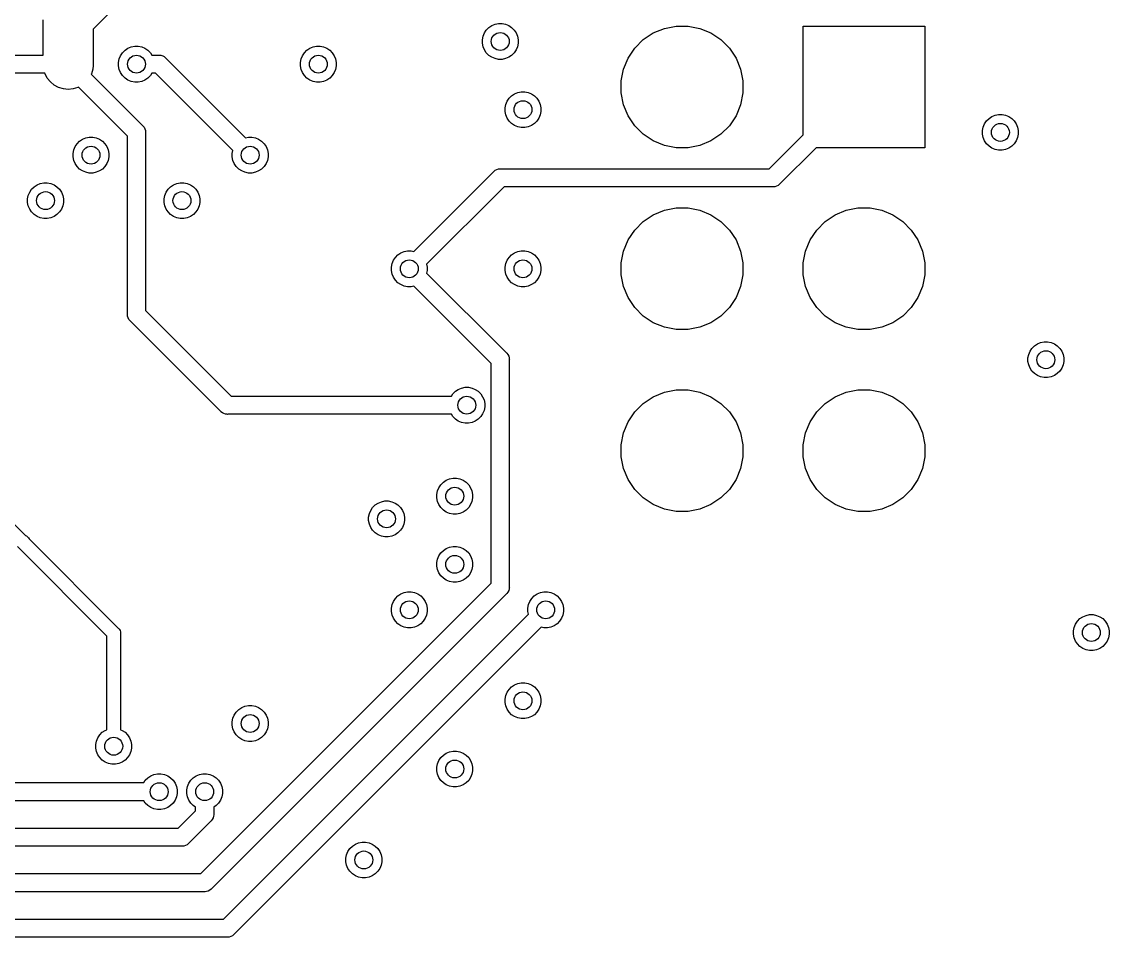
# Model space of a CAD drawing. Extents: x 4.56 to 8.94, y -5.14 to -1.89.
# Drawn here: x 7.737 to 8.335, y -2.868 to -2.364 of the extents above; entities that cross this region are included whole.
import ezdxf

# ---------------------------------------------------------------- set-up
doc = ezdxf.new("R2010")
doc.units = 0
doc.header["$MEASUREMENT"] = 0
doc.layers.add('BLACK', color=7, linetype='CONTINUOUS')

msp = doc.modelspace()

# ---------------------------------------------------------------- linework, layer by layer
at = {"layer": 'BLACK', "linetype": 'CONTINUOUS'}
for p, q in [((7.79321, -2.35128), (7.77628, -2.36821)), ((7.74872, -2.3825), (7.74872, -2.36318)), ((7.99235, -2.36873), (7.99373, -2.36735)), ((7.99373, -2.36735), (7.99534, -2.36628)), ((7.99534, -2.36628), (7.99713, -2.36554)), ((7.99713, -2.36554), (7.99903, -2.36516)), ((7.99903, -2.36516), (8.00097, -2.36516)), ((8.00097, -2.36516), (8.00287, -2.36554)), ((8.00287, -2.36554), (8.00466, -2.36628)), ((8.00466, -2.36628), (8.00627, -2.36735)), ((8.00627, -2.36735), (8.00765, -2.36873)), ((8.09024, -2.36782), (8.0967, -2.36654)), ((8.0967, -2.36654), (8.1033, -2.36654)), ((8.1033, -2.36654), (8.10976, -2.36782)), ((8.16654, -2.42639), (8.16654, -2.36654)), ((8.16654, -2.36654), (8.23346, -2.36654)), ((8.23346, -2.36654), (8.23346, -2.43346)), ((7.77628, -2.36821), (7.77628, -2.38818)), ((7.99016, -2.37403), (7.99054, -2.37213)), ((7.99054, -2.37213), (7.99128, -2.37034)), ((7.99128, -2.37034), (7.99235, -2.36873)), ((8.00765, -2.36873), (8.00872, -2.37034)), ((8.00872, -2.37034), (8.00946, -2.37213)), ((8.00946, -2.37213), (8.00984, -2.37403)), ((8.07867, -2.37401), (8.08415, -2.37034)), ((8.08415, -2.37034), (8.09024, -2.36782)), ((8.10976, -2.36782), (8.11585, -2.37034)), ((8.11585, -2.37034), (8.12133, -2.37401)), ((7.79373, -2.37985), (7.79534, -2.37878)), ((7.79534, -2.37878), (7.79713, -2.37804)), ((7.79713, -2.37804), (7.79903, -2.37766)), ((7.79903, -2.37766), (7.80097, -2.37766)), ((7.80097, -2.37766), (7.80287, -2.37804)), ((7.80287, -2.37804), (7.80466, -2.37878)), ((7.80466, -2.37878), (7.80627, -2.37985)), ((7.89373, -2.37985), (7.89534, -2.37878)), ((7.89534, -2.37878), (7.89713, -2.37804)), ((7.89713, -2.37804), (7.89903, -2.37766)), ((7.89903, -2.37766), (7.90097, -2.37766)), ((7.90097, -2.37766), (7.90287, -2.37804)), ((7.90287, -2.37804), (7.90466, -2.37878)), ((7.90466, -2.37878), (7.90627, -2.37985)), ((7.99016, -2.37597), (7.99016, -2.37403)), ((7.99054, -2.37787), (7.99016, -2.37597)), ((7.99128, -2.37966), (7.99054, -2.37787)), ((7.99235, -2.38127), (7.99128, -2.37966)), ((8.00872, -2.37966), (8.00765, -2.38127)), ((8.00946, -2.37787), (8.00872, -2.37966)), ((8.00984, -2.37597), (8.00946, -2.37787)), ((8.00984, -2.37403), (8.00984, -2.37597)), ((8.07034, -2.38415), (8.07401, -2.37867)), ((8.07401, -2.37867), (8.07867, -2.37401)), ((8.12133, -2.37401), (8.12599, -2.37867)), ((8.12599, -2.37867), (8.12966, -2.38415)), ((7.57525, -2.3825), (7.74872, -2.3825)), ((7.79016, -2.38653), (7.79054, -2.38463)), ((7.79054, -2.38463), (7.79128, -2.38284)), ((7.79128, -2.38284), (7.79235, -2.38123)), ((7.79235, -2.38123), (7.79373, -2.37985)), ((7.80627, -2.37985), (7.80765, -2.38123)), ((7.80765, -2.38123), (7.8085, -2.3825)), ((7.8085, -2.3825), (7.81225, -2.3825)), ((7.81225, -2.3825), (7.8125, -2.38248)), ((7.8125, -2.38248), (7.81275, -2.3825)), ((7.81275, -2.3825), (7.81348, -2.38257)), ((7.81348, -2.38257), (7.81442, -2.38286)), ((7.81442, -2.38286), (7.81529, -2.38332)), ((7.81529, -2.38332), (7.81605, -2.38395)), ((7.81605, -2.38395), (7.81621, -2.38414)), ((7.81621, -2.38414), (7.86003, -2.42796)), ((7.89016, -2.38653), (7.89054, -2.38463)), ((7.89054, -2.38463), (7.89128, -2.38284)), ((7.89128, -2.38284), (7.89235, -2.38123)), ((7.89235, -2.38123), (7.89373, -2.37985)), ((7.90627, -2.37985), (7.90765, -2.38123)), ((7.90765, -2.38123), (7.90872, -2.38284)), ((7.90872, -2.38284), (7.90946, -2.38463)), ((7.90946, -2.38463), (7.90984, -2.38653)), ((7.99373, -2.38265), (7.99235, -2.38127)), ((7.99534, -2.38372), (7.99373, -2.38265)), ((7.99713, -2.38446), (7.99534, -2.38372)), ((7.99903, -2.38484), (7.99713, -2.38446)), ((8.00097, -2.38484), (7.99903, -2.38484)), ((8.00287, -2.38446), (8.00097, -2.38484)), ((8.00466, -2.38372), (8.00287, -2.38446)), ((8.00627, -2.38265), (8.00466, -2.38372)), ((8.00765, -2.38127), (8.00627, -2.38265)), ((8.06782, -2.39024), (8.07034, -2.38415)), ((8.12966, -2.38415), (8.13218, -2.39024)), ((7.77608, -2.3902), (7.77529, -2.3928)), ((7.77628, -2.38818), (7.77608, -2.3902)), ((7.79016, -2.38847), (7.79016, -2.38653)), ((7.79054, -2.39037), (7.79016, -2.38847)), ((7.79128, -2.39216), (7.79054, -2.39037)), ((7.89016, -2.38847), (7.89016, -2.38653)), ((7.89054, -2.39037), (7.89016, -2.38847)), ((7.89128, -2.39216), (7.89054, -2.39037)), ((7.90946, -2.39037), (7.90872, -2.39216)), ((7.90984, -2.38847), (7.90946, -2.39037)), ((7.90984, -2.38653), (7.90984, -2.38847)), ((8.06654, -2.3967), (8.06782, -2.39024)), ((8.13218, -2.39024), (8.13346, -2.3967)), ((7.74962, -2.3925), (7.57707, -2.3925)), ((7.74971, -2.3928), (7.74962, -2.3925)), ((7.75099, -2.39519), (7.74971, -2.3928)), ((7.75271, -2.39729), (7.75099, -2.39519)), ((7.75481, -2.39901), (7.75271, -2.39729)), ((7.77529, -2.3928), (7.77515, -2.39307)), ((7.77515, -2.39307), (7.80336, -2.42129)), ((7.79235, -2.39377), (7.79128, -2.39216)), ((7.79373, -2.39515), (7.79235, -2.39377)), ((7.79534, -2.39622), (7.79373, -2.39515)), ((7.79713, -2.39696), (7.79534, -2.39622)), ((7.79903, -2.39734), (7.79713, -2.39696)), ((7.80097, -2.39734), (7.79903, -2.39734)), ((7.80287, -2.39696), (7.80097, -2.39734)), ((7.80466, -2.39622), (7.80287, -2.39696)), ((7.80627, -2.39515), (7.80466, -2.39622)), ((7.80765, -2.39377), (7.80627, -2.39515)), ((7.8085, -2.3925), (7.80765, -2.39377)), ((7.81043, -2.3925), (7.8085, -2.3925)), ((7.85296, -2.43503), (7.81043, -2.3925)), ((7.89235, -2.39377), (7.89128, -2.39216)), ((7.89373, -2.39515), (7.89235, -2.39377)), ((7.89534, -2.39622), (7.89373, -2.39515)), ((7.89713, -2.39696), (7.89534, -2.39622)), ((7.89903, -2.39734), (7.89713, -2.39696)), ((7.90097, -2.39734), (7.89903, -2.39734)), ((7.90287, -2.39696), (7.90097, -2.39734)), ((7.90466, -2.39622), (7.90287, -2.39696)), ((7.90627, -2.39515), (7.90466, -2.39622)), ((7.90765, -2.39377), (7.90627, -2.39515)), ((7.90872, -2.39216), (7.90765, -2.39377)), ((8.06654, -2.4033), (8.06654, -2.3967)), ((8.13346, -2.3967), (8.13346, -2.4033)), ((7.7572, -2.40029), (7.75481, -2.39901)), ((7.7598, -2.40108), (7.7572, -2.40029)), ((7.7625, -2.40135), (7.7598, -2.40108)), ((7.7652, -2.40108), (7.7625, -2.40135)), ((7.7678, -2.40029), (7.7652, -2.40108)), ((7.76807, -2.40015), (7.7678, -2.40029)), ((7.795, -2.42707), (7.76807, -2.40015)), ((8.00784, -2.40378), (8.00963, -2.40304)), ((8.00963, -2.40304), (8.01153, -2.40266)), ((8.01153, -2.40266), (8.01347, -2.40266)), ((8.01347, -2.40266), (8.01537, -2.40304)), ((8.01537, -2.40304), (8.01716, -2.40378)), ((8.06782, -2.40976), (8.06654, -2.4033)), ((8.13346, -2.4033), (8.13218, -2.40976)), ((8.00304, -2.40963), (8.00378, -2.40784)), ((8.00378, -2.40784), (8.00485, -2.40623)), ((8.00485, -2.40623), (8.00623, -2.40485)), ((8.00623, -2.40485), (8.00784, -2.40378)), ((8.01716, -2.40378), (8.01877, -2.40485)), ((8.01877, -2.40485), (8.02015, -2.40623)), ((8.02015, -2.40623), (8.02122, -2.40784)), ((8.02122, -2.40784), (8.02196, -2.40963)), ((8.00266, -2.41153), (8.00304, -2.40963)), ((8.00266, -2.41347), (8.00266, -2.41153)), ((8.00304, -2.41537), (8.00266, -2.41347)), ((8.00378, -2.41716), (8.00304, -2.41537)), ((8.02196, -2.41537), (8.02122, -2.41716)), ((8.02196, -2.40963), (8.02234, -2.41153)), ((8.02234, -2.41347), (8.02196, -2.41537)), ((8.02234, -2.41153), (8.02234, -2.41347)), ((8.07034, -2.41585), (8.06782, -2.40976)), ((8.13218, -2.40976), (8.12966, -2.41585)), ((8.27034, -2.41628), (8.27213, -2.41554)), ((8.27213, -2.41554), (8.27403, -2.41516)), ((8.27403, -2.41516), (8.27597, -2.41516)), ((8.27597, -2.41516), (8.27787, -2.41554)), ((8.27787, -2.41554), (8.27966, -2.41628)), ((7.80336, -2.42129), (7.80355, -2.42145)), ((7.80355, -2.42145), (7.80418, -2.42221)), ((8.00485, -2.41877), (8.00378, -2.41716)), ((8.00623, -2.42015), (8.00485, -2.41877)), ((8.00784, -2.42122), (8.00623, -2.42015)), ((8.00963, -2.42196), (8.00784, -2.42122)), ((8.01716, -2.42122), (8.01537, -2.42196)), ((8.01877, -2.42015), (8.01716, -2.42122)), ((8.02015, -2.41877), (8.01877, -2.42015)), ((8.02122, -2.41716), (8.02015, -2.41877)), ((8.07401, -2.42133), (8.07034, -2.41585)), ((8.07867, -2.42599), (8.07401, -2.42133)), ((8.12599, -2.42133), (8.12133, -2.42599)), ((8.12966, -2.41585), (8.12599, -2.42133)), ((8.26554, -2.42213), (8.26628, -2.42034)), ((8.26628, -2.42034), (8.26735, -2.41873)), ((8.26735, -2.41873), (8.26873, -2.41735)), ((8.26873, -2.41735), (8.27034, -2.41628)), ((8.27966, -2.41628), (8.28127, -2.41735)), ((8.28127, -2.41735), (8.28265, -2.41873)), ((8.28265, -2.41873), (8.28372, -2.42034)), ((8.28372, -2.42034), (8.28446, -2.42213)), ((7.795, -2.52475), (7.795, -2.42707)), ((7.80418, -2.42221), (7.80464, -2.42308)), ((7.80464, -2.42308), (7.80493, -2.42402)), ((7.80493, -2.42402), (7.805, -2.42475)), ((7.805, -2.42475), (7.80502, -2.425)), ((7.80502, -2.425), (7.805, -2.42525)), ((7.805, -2.42525), (7.805, -2.52293)), ((8.01153, -2.42234), (8.00963, -2.42196)), ((8.01347, -2.42234), (8.01153, -2.42234)), ((8.01537, -2.42196), (8.01347, -2.42234)), ((8.08415, -2.42966), (8.07867, -2.42599)), ((8.12133, -2.42599), (8.11585, -2.42966)), ((8.14793, -2.445), (8.16654, -2.42639)), ((8.26516, -2.42403), (8.26554, -2.42213)), ((8.26516, -2.42597), (8.26516, -2.42403)), ((8.26554, -2.42787), (8.26516, -2.42597)), ((8.28446, -2.42213), (8.28484, -2.42403)), ((8.28484, -2.42597), (8.28446, -2.42787)), ((8.28484, -2.42403), (8.28484, -2.42597)), ((7.76554, -2.43463), (7.76628, -2.43284)), ((7.76628, -2.43284), (7.76735, -2.43123)), ((7.76735, -2.43123), (7.76873, -2.42985)), ((7.76873, -2.42985), (7.77034, -2.42878)), ((7.77034, -2.42878), (7.77213, -2.42804)), ((7.77213, -2.42804), (7.77403, -2.42766)), ((7.77403, -2.42766), (7.77597, -2.42766)), ((7.77597, -2.42766), (7.77787, -2.42804)), ((7.77787, -2.42804), (7.77966, -2.42878)), ((7.77966, -2.42878), (7.78127, -2.42985)), ((7.78127, -2.42985), (7.78265, -2.43123)), ((7.78265, -2.43123), (7.78372, -2.43284)), ((7.78372, -2.43284), (7.78446, -2.43463)), ((7.86003, -2.42796), (7.86153, -2.42766)), ((7.86153, -2.42766), (7.86347, -2.42766)), ((7.86347, -2.42766), (7.86537, -2.42804)), ((7.86537, -2.42804), (7.86716, -2.42878)), ((7.86716, -2.42878), (7.86877, -2.42985)), ((7.86877, -2.42985), (7.87015, -2.43123)), ((7.87015, -2.43123), (7.87122, -2.43284)), ((7.87122, -2.43284), (7.87196, -2.43463)), ((8.09024, -2.43218), (8.08415, -2.42966)), ((8.0967, -2.43346), (8.09024, -2.43218)), ((8.1033, -2.43346), (8.0967, -2.43346)), ((8.10976, -2.43218), (8.1033, -2.43346)), ((8.11585, -2.42966), (8.10976, -2.43218)), ((8.17361, -2.43346), (8.15371, -2.45336)), ((8.23346, -2.43346), (8.17361, -2.43346)), ((8.26628, -2.42966), (8.26554, -2.42787)), ((8.26735, -2.43127), (8.26628, -2.42966)), ((8.26873, -2.43265), (8.26735, -2.43127)), ((8.27034, -2.43372), (8.26873, -2.43265)), ((8.28127, -2.43265), (8.27966, -2.43372)), ((8.28265, -2.43127), (8.28127, -2.43265)), ((8.28372, -2.42966), (8.28265, -2.43127)), ((8.28446, -2.42787), (8.28372, -2.42966)), ((7.76516, -2.43653), (7.76554, -2.43463)), ((7.76516, -2.43847), (7.76516, -2.43653)), ((7.76554, -2.44037), (7.76516, -2.43847)), ((7.78446, -2.43463), (7.78484, -2.43653)), ((7.78484, -2.43847), (7.78446, -2.44037)), ((7.78484, -2.43653), (7.78484, -2.43847)), ((7.85266, -2.43653), (7.85296, -2.43503)), ((7.85266, -2.43847), (7.85266, -2.43653)), ((7.85304, -2.44037), (7.85266, -2.43847)), ((7.87196, -2.43463), (7.87234, -2.43653)), ((7.87234, -2.43847), (7.87196, -2.44037)), ((7.87234, -2.43653), (7.87234, -2.43847)), ((8.27213, -2.43446), (8.27034, -2.43372)), ((8.27403, -2.43484), (8.27213, -2.43446)), ((8.27597, -2.43484), (8.27403, -2.43484)), ((8.27787, -2.43446), (8.27597, -2.43484)), ((8.27966, -2.43372), (8.27787, -2.43446)), ((7.76628, -2.44216), (7.76554, -2.44037)), ((7.76735, -2.44377), (7.76628, -2.44216)), ((7.76873, -2.44515), (7.76735, -2.44377)), ((7.77034, -2.44622), (7.76873, -2.44515)), ((7.78127, -2.44515), (7.77966, -2.44622)), ((7.78265, -2.44377), (7.78127, -2.44515)), ((7.78372, -2.44216), (7.78265, -2.44377)), ((7.78446, -2.44037), (7.78372, -2.44216)), ((7.85378, -2.44216), (7.85304, -2.44037)), ((7.85485, -2.44377), (7.85378, -2.44216)), ((7.85623, -2.44515), (7.85485, -2.44377)), ((7.85784, -2.44622), (7.85623, -2.44515)), ((7.86877, -2.44515), (7.86716, -2.44622)), ((7.87015, -2.44377), (7.86877, -2.44515)), ((7.87122, -2.44216), (7.87015, -2.44377)), ((7.87196, -2.44037), (7.87122, -2.44216)), ((7.99721, -2.44582), (7.99808, -2.44536)), ((7.99808, -2.44536), (7.99902, -2.44507)), ((7.99902, -2.44507), (7.99975, -2.445)), ((7.99975, -2.445), (8, -2.44498)), ((7.99975, -2.445), (7.99975, -2.445)), ((8, -2.44498), (8.00025, -2.445)), ((8.00025, -2.445), (8.14793, -2.445)), ((7.77213, -2.44696), (7.77034, -2.44622)), ((7.77403, -2.44734), (7.77213, -2.44696)), ((7.77597, -2.44734), (7.77403, -2.44734)), ((7.77787, -2.44696), (7.77597, -2.44734)), ((7.77966, -2.44622), (7.77787, -2.44696)), ((7.85963, -2.44696), (7.85784, -2.44622)), ((7.86153, -2.44734), (7.85963, -2.44696)), ((7.86347, -2.44734), (7.86153, -2.44734)), ((7.86537, -2.44696), (7.86347, -2.44734)), ((7.86716, -2.44622), (7.86537, -2.44696)), ((7.95247, -2.49046), (7.99629, -2.44664)), ((7.99629, -2.44664), (7.99645, -2.44645)), ((7.99645, -2.44645), (7.99721, -2.44582)), ((7.74128, -2.45784), (7.74235, -2.45623)), ((7.74235, -2.45623), (7.74373, -2.45485)), ((7.74373, -2.45485), (7.74534, -2.45378)), ((7.74534, -2.45378), (7.74713, -2.45304)), ((7.74713, -2.45304), (7.74903, -2.45266)), ((7.74903, -2.45266), (7.75097, -2.45266)), ((7.75097, -2.45266), (7.75287, -2.45304)), ((7.75287, -2.45304), (7.75466, -2.45378)), ((7.75466, -2.45378), (7.75627, -2.45485)), ((7.75627, -2.45485), (7.75765, -2.45623)), ((7.75765, -2.45623), (7.75872, -2.45784)), ((7.81628, -2.45784), (7.81735, -2.45623)), ((7.81735, -2.45623), (7.81873, -2.45485)), ((7.81873, -2.45485), (7.82034, -2.45378)), ((7.82034, -2.45378), (7.82213, -2.45304)), ((7.82213, -2.45304), (7.82403, -2.45266)), ((7.82403, -2.45266), (7.82597, -2.45266)), ((7.82597, -2.45266), (7.82787, -2.45304)), ((7.82787, -2.45304), (7.82966, -2.45378)), ((7.82966, -2.45378), (7.83127, -2.45485)), ((7.83127, -2.45485), (7.83265, -2.45623)), ((7.83265, -2.45623), (7.83372, -2.45784)), ((8.00207, -2.455), (7.95954, -2.49753)), ((8.14975, -2.455), (8.00207, -2.455)), ((8.15, -2.45502), (8.14975, -2.455)), ((8.15025, -2.455), (8.15, -2.45502)), ((8.15098, -2.45493), (8.15025, -2.455)), ((8.15192, -2.45464), (8.15098, -2.45493)), ((8.15279, -2.45418), (8.15192, -2.45464)), ((8.15355, -2.45355), (8.15279, -2.45418)), ((8.15371, -2.45336), (8.15355, -2.45355)), ((7.74016, -2.46153), (7.74054, -2.45963)), ((7.74016, -2.46347), (7.74016, -2.46153)), ((7.74054, -2.45963), (7.74128, -2.45784)), ((7.75872, -2.45784), (7.75946, -2.45963)), ((7.75946, -2.45963), (7.75984, -2.46153)), ((7.75984, -2.46153), (7.75984, -2.46347)), ((7.81516, -2.46153), (7.81554, -2.45963)), ((7.81516, -2.46347), (7.81516, -2.46153)), ((7.81554, -2.45963), (7.81628, -2.45784)), ((7.83372, -2.45784), (7.83446, -2.45963)), ((7.83446, -2.45963), (7.83484, -2.46153)), ((7.83484, -2.46153), (7.83484, -2.46347)), ((7.74054, -2.46537), (7.74016, -2.46347)), ((7.74128, -2.46716), (7.74054, -2.46537)), ((7.74235, -2.46877), (7.74128, -2.46716)), ((7.74373, -2.47015), (7.74235, -2.46877)), ((7.75765, -2.46877), (7.75627, -2.47015)), ((7.75872, -2.46716), (7.75765, -2.46877)), ((7.75946, -2.46537), (7.75872, -2.46716)), ((7.75984, -2.46347), (7.75946, -2.46537)), ((7.81554, -2.46537), (7.81516, -2.46347)), ((7.81628, -2.46716), (7.81554, -2.46537)), ((7.81735, -2.46877), (7.81628, -2.46716)), ((7.81873, -2.47015), (7.81735, -2.46877)), ((7.83265, -2.46877), (7.83127, -2.47015)), ((7.83372, -2.46716), (7.83265, -2.46877)), ((7.83446, -2.46537), (7.83372, -2.46716)), ((7.83484, -2.46347), (7.83446, -2.46537)), ((8.08415, -2.47034), (8.09024, -2.46782)), ((8.09024, -2.46782), (8.0967, -2.46654)), ((8.0967, -2.46654), (8.1033, -2.46654)), ((8.1033, -2.46654), (8.10976, -2.46782)), ((8.10976, -2.46782), (8.11585, -2.47034)), ((8.18415, -2.47034), (8.19024, -2.46782)), ((8.19024, -2.46782), (8.1967, -2.46654)), ((8.1967, -2.46654), (8.2033, -2.46654)), ((8.2033, -2.46654), (8.20976, -2.46782)), ((8.20976, -2.46782), (8.21585, -2.47034)), ((7.74534, -2.47122), (7.74373, -2.47015)), ((7.74713, -2.47196), (7.74534, -2.47122)), ((7.74903, -2.47234), (7.74713, -2.47196)), ((7.75097, -2.47234), (7.74903, -2.47234)), ((7.75287, -2.47196), (7.75097, -2.47234)), ((7.75466, -2.47122), (7.75287, -2.47196)), ((7.75627, -2.47015), (7.75466, -2.47122)), ((7.82034, -2.47122), (7.81873, -2.47015)), ((7.82213, -2.47196), (7.82034, -2.47122)), ((7.82403, -2.47234), (7.82213, -2.47196)), ((7.82597, -2.47234), (7.82403, -2.47234)), ((7.82787, -2.47196), (7.82597, -2.47234)), ((7.82966, -2.47122), (7.82787, -2.47196)), ((7.83127, -2.47015), (7.82966, -2.47122)), ((8.07401, -2.47867), (8.07867, -2.47401)), ((8.07867, -2.47401), (8.08415, -2.47034)), ((8.11585, -2.47034), (8.12133, -2.47401)), ((8.12133, -2.47401), (8.12599, -2.47867)), ((8.17401, -2.47867), (8.17867, -2.47401)), ((8.17867, -2.47401), (8.18415, -2.47034)), ((8.21585, -2.47034), (8.22133, -2.47401)), ((8.22133, -2.47401), (8.22599, -2.47867)), ((8.07034, -2.48415), (8.07401, -2.47867)), ((8.12599, -2.47867), (8.12966, -2.48415)), ((8.17034, -2.48415), (8.17401, -2.47867)), ((8.22599, -2.47867), (8.22966, -2.48415)), ((8.06782, -2.49024), (8.07034, -2.48415)), ((8.12966, -2.48415), (8.13218, -2.49024)), ((8.16782, -2.49024), (8.17034, -2.48415)), ((8.22966, -2.48415), (8.23218, -2.49024)), ((7.94235, -2.49373), (7.94373, -2.49235)), ((7.94373, -2.49235), (7.94534, -2.49128)), ((7.94534, -2.49128), (7.94713, -2.49054)), ((7.94713, -2.49054), (7.94903, -2.49016)), ((7.94903, -2.49016), (7.95097, -2.49016)), ((7.95097, -2.49016), (7.95247, -2.49046)), ((8.00485, -2.49373), (8.00623, -2.49235)), ((8.00623, -2.49235), (8.00784, -2.49128)), ((8.00784, -2.49128), (8.00963, -2.49054)), ((8.00963, -2.49054), (8.01153, -2.49016)), ((8.01153, -2.49016), (8.01347, -2.49016)), ((8.01347, -2.49016), (8.01537, -2.49054)), ((8.01537, -2.49054), (8.01716, -2.49128)), ((8.01716, -2.49128), (8.01877, -2.49235)), ((8.01877, -2.49235), (8.02015, -2.49373)), ((8.06654, -2.4967), (8.06782, -2.49024)), ((8.13218, -2.49024), (8.13346, -2.4967)), ((8.16654, -2.4967), (8.16782, -2.49024)), ((8.23218, -2.49024), (8.23346, -2.4967)), ((7.94016, -2.49903), (7.94054, -2.49713)), ((7.94016, -2.50097), (7.94016, -2.49903)), ((7.94054, -2.49713), (7.94128, -2.49534)), ((7.94128, -2.49534), (7.94235, -2.49373)), ((7.95954, -2.49753), (7.95984, -2.49903)), ((7.95984, -2.49903), (7.95984, -2.50097)), ((8.00266, -2.49903), (8.00304, -2.49713)), ((8.00266, -2.50097), (8.00266, -2.49903)), ((8.00304, -2.49713), (8.00378, -2.49534)), ((8.00378, -2.49534), (8.00485, -2.49373)), ((8.02015, -2.49373), (8.02122, -2.49534)), ((8.02122, -2.49534), (8.02196, -2.49713)), ((8.02196, -2.49713), (8.02234, -2.49903)), ((8.02234, -2.49903), (8.02234, -2.50097)), ((8.06654, -2.5033), (8.06654, -2.4967)), ((8.13346, -2.4967), (8.13346, -2.5033)), ((8.16654, -2.5033), (8.16654, -2.4967)), ((8.23346, -2.4967), (8.23346, -2.5033)), ((7.94054, -2.50287), (7.94016, -2.50097)), ((7.94128, -2.50466), (7.94054, -2.50287)), ((7.94235, -2.50627), (7.94128, -2.50466)), ((7.95984, -2.50097), (7.95954, -2.50247)), ((7.95954, -2.50247), (8.00336, -2.54629)), ((8.00304, -2.50287), (8.00266, -2.50097)), ((8.00378, -2.50466), (8.00304, -2.50287)), ((8.00485, -2.50627), (8.00378, -2.50466)), ((8.02122, -2.50466), (8.02015, -2.50627)), ((8.02196, -2.50287), (8.02122, -2.50466)), ((8.02234, -2.50097), (8.02196, -2.50287)), ((8.06782, -2.50976), (8.06654, -2.5033)), ((8.13346, -2.5033), (8.13218, -2.50976)), ((8.16782, -2.50976), (8.16654, -2.5033)), ((8.23346, -2.5033), (8.23218, -2.50976)), ((7.94373, -2.50765), (7.94235, -2.50627)), ((7.94534, -2.50872), (7.94373, -2.50765)), ((7.94713, -2.50946), (7.94534, -2.50872)), ((7.94903, -2.50984), (7.94713, -2.50946)), ((7.95097, -2.50984), (7.94903, -2.50984)), ((7.95247, -2.50954), (7.95097, -2.50984)), ((7.995, -2.55207), (7.95247, -2.50954)), ((8.00623, -2.50765), (8.00485, -2.50627)), ((8.00784, -2.50872), (8.00623, -2.50765)), ((8.00963, -2.50946), (8.00784, -2.50872)), ((8.01153, -2.50984), (8.00963, -2.50946)), ((8.01347, -2.50984), (8.01153, -2.50984)), ((8.01537, -2.50946), (8.01347, -2.50984)), ((8.01716, -2.50872), (8.01537, -2.50946)), ((8.01877, -2.50765), (8.01716, -2.50872)), ((8.02015, -2.50627), (8.01877, -2.50765)), ((8.07034, -2.51585), (8.06782, -2.50976)), ((8.13218, -2.50976), (8.12966, -2.51585)), ((8.17034, -2.51585), (8.16782, -2.50976)), ((8.23218, -2.50976), (8.22966, -2.51585)), ((8.07401, -2.52133), (8.07034, -2.51585)), ((8.12966, -2.51585), (8.12599, -2.52133)), ((8.17401, -2.52133), (8.17034, -2.51585)), ((8.22966, -2.51585), (8.22599, -2.52133)), ((7.805, -2.52293), (7.85207, -2.57)), ((8.07867, -2.52599), (8.07401, -2.52133)), ((8.12599, -2.52133), (8.12133, -2.52599)), ((8.17867, -2.52599), (8.17401, -2.52133)), ((8.22599, -2.52133), (8.22133, -2.52599)), ((7.79498, -2.525), (7.795, -2.52475)), ((7.79507, -2.52598), (7.79498, -2.525)), ((7.79536, -2.52692), (7.79507, -2.52598)), ((7.79582, -2.52779), (7.79536, -2.52692)), ((7.79536, -2.52692), (7.79536, -2.52692)), ((7.79645, -2.52855), (7.79582, -2.52779)), ((7.79664, -2.52871), (7.79645, -2.52855)), ((7.84629, -2.57836), (7.79664, -2.52871)), ((8.08415, -2.52966), (8.07867, -2.52599)), ((8.12133, -2.52599), (8.11585, -2.52966)), ((8.18415, -2.52966), (8.17867, -2.52599)), ((8.22133, -2.52599), (8.21585, -2.52966)), ((8.09024, -2.53218), (8.08415, -2.52966)), ((8.0967, -2.53346), (8.09024, -2.53218)), ((8.1033, -2.53346), (8.0967, -2.53346)), ((8.10976, -2.53218), (8.1033, -2.53346)), ((8.11585, -2.52966), (8.10976, -2.53218)), ((8.19024, -2.53218), (8.18415, -2.52966)), ((8.1967, -2.53346), (8.19024, -2.53218)), ((8.2033, -2.53346), (8.1967, -2.53346)), ((8.20976, -2.53218), (8.2033, -2.53346)), ((8.21585, -2.52966), (8.20976, -2.53218)), ((8.29534, -2.54128), (8.29713, -2.54054)), ((8.29713, -2.54054), (8.29903, -2.54016)), ((8.29903, -2.54016), (8.30097, -2.54016)), ((8.30097, -2.54016), (8.30287, -2.54054)), ((8.30287, -2.54054), (8.30466, -2.54128)), ((8.00336, -2.54629), (8.00355, -2.54645)), ((8.00355, -2.54645), (8.00418, -2.54721)), ((8.29054, -2.54713), (8.29128, -2.54534)), ((8.29128, -2.54534), (8.29235, -2.54373)), ((8.29235, -2.54373), (8.29373, -2.54235)), ((8.29373, -2.54235), (8.29534, -2.54128)), ((8.30466, -2.54128), (8.30627, -2.54235)), ((8.30627, -2.54235), (8.30765, -2.54373)), ((8.30765, -2.54373), (8.30872, -2.54534)), ((8.30872, -2.54534), (8.30946, -2.54713)), ((7.995, -2.67293), (7.995, -2.55207)), ((8.00418, -2.54721), (8.00464, -2.54808)), ((8.00464, -2.54808), (8.00493, -2.54902)), ((8.00493, -2.54902), (8.005, -2.54975)), ((8.005, -2.54975), (8.00502, -2.55)), ((8.00502, -2.55), (8.005, -2.55025)), ((8.005, -2.55025), (8.005, -2.67475)), ((8.29016, -2.54903), (8.29054, -2.54713)), ((8.29016, -2.55097), (8.29016, -2.54903)), ((8.29054, -2.55287), (8.29016, -2.55097)), ((8.29128, -2.55466), (8.29054, -2.55287)), ((8.30946, -2.55287), (8.30872, -2.55466)), ((8.30946, -2.54713), (8.30984, -2.54903)), ((8.30984, -2.55097), (8.30946, -2.55287)), ((8.30984, -2.54903), (8.30984, -2.55097)), ((8.29235, -2.55627), (8.29128, -2.55466)), ((8.29373, -2.55765), (8.29235, -2.55627)), ((8.29534, -2.55872), (8.29373, -2.55765)), ((8.29713, -2.55946), (8.29534, -2.55872)), ((8.30466, -2.55872), (8.30287, -2.55946)), ((8.30627, -2.55765), (8.30466, -2.55872)), ((8.30765, -2.55627), (8.30627, -2.55765)), ((8.30872, -2.55466), (8.30765, -2.55627)), ((7.65243, -2.55999), (7.73901, -2.64657)), ((8.29903, -2.55984), (8.29713, -2.55946)), ((8.30097, -2.55984), (8.29903, -2.55984)), ((8.30287, -2.55946), (8.30097, -2.55984)), ((7.85207, -2.57), (7.97312, -2.57)), ((7.97312, -2.57), (7.97397, -2.56873)), ((7.97397, -2.56873), (7.97534, -2.56735)), ((7.97534, -2.56735), (7.97695, -2.56628)), ((7.97695, -2.56628), (7.97874, -2.56554)), ((7.97874, -2.56554), (7.98064, -2.56516)), ((7.98064, -2.56516), (7.98258, -2.56516)), ((7.98258, -2.56516), (7.98449, -2.56554)), ((7.98449, -2.56554), (7.98628, -2.56628)), ((7.98628, -2.56628), (7.98789, -2.56735)), ((7.98789, -2.56735), (7.98926, -2.56873)), ((7.98926, -2.56873), (7.99034, -2.57034)), ((7.99034, -2.57034), (7.99108, -2.57213)), ((8.07867, -2.57401), (8.08415, -2.57034)), ((8.08415, -2.57034), (8.09024, -2.56782)), ((8.09024, -2.56782), (8.0967, -2.56654)), ((8.0967, -2.56654), (8.1033, -2.56654)), ((8.1033, -2.56654), (8.10976, -2.56782)), ((8.10976, -2.56782), (8.11585, -2.57034)), ((8.11585, -2.57034), (8.12133, -2.57401)), ((8.17867, -2.57401), (8.18415, -2.57034)), ((8.18415, -2.57034), (8.19024, -2.56782)), ((8.19024, -2.56782), (8.1967, -2.56654)), ((8.1967, -2.56654), (8.2033, -2.56654)), ((8.2033, -2.56654), (8.20976, -2.56782)), ((8.20976, -2.56782), (8.21585, -2.57034)), ((8.21585, -2.57034), (8.22133, -2.57401)), ((7.99108, -2.57213), (7.99146, -2.57403)), ((7.99146, -2.57597), (7.99108, -2.57787)), ((7.99146, -2.57403), (7.99146, -2.57597)), ((8.07401, -2.57867), (8.07867, -2.57401)), ((8.12133, -2.57401), (8.12599, -2.57867)), ((8.17401, -2.57867), (8.17867, -2.57401)), ((8.22133, -2.57401), (8.22599, -2.57867)), ((7.84645, -2.57855), (7.84629, -2.57836)), ((7.84721, -2.57918), (7.84645, -2.57855)), ((7.84808, -2.57964), (7.84721, -2.57918)), ((7.84902, -2.57993), (7.84808, -2.57964)), ((7.84975, -2.58), (7.84902, -2.57993)), ((7.85, -2.58002), (7.84975, -2.58)), ((7.84975, -2.58), (7.84975, -2.58)), ((7.85025, -2.58), (7.85, -2.58002)), ((7.97312, -2.58), (7.85025, -2.58)), ((7.97397, -2.58127), (7.97312, -2.58)), ((7.97534, -2.58265), (7.97397, -2.58127)), ((7.97695, -2.58372), (7.97534, -2.58265)), ((7.98789, -2.58265), (7.98628, -2.58372)), ((7.98926, -2.58127), (7.98789, -2.58265)), ((7.99034, -2.57966), (7.98926, -2.58127)), ((7.99108, -2.57787), (7.99034, -2.57966)), ((8.07034, -2.58415), (8.07401, -2.57867)), ((8.12599, -2.57867), (8.12966, -2.58415)), ((8.17034, -2.58415), (8.17401, -2.57867)), ((8.22599, -2.57867), (8.22966, -2.58415)), ((7.97874, -2.58446), (7.97695, -2.58372)), ((7.98064, -2.58484), (7.97874, -2.58446)), ((7.98258, -2.58484), (7.98064, -2.58484)), ((7.98449, -2.58446), (7.98258, -2.58484)), ((7.98628, -2.58372), (7.98449, -2.58446)), ((8.06782, -2.59024), (8.07034, -2.58415)), ((8.12966, -2.58415), (8.13218, -2.59024)), ((8.16782, -2.59024), (8.17034, -2.58415)), ((8.22966, -2.58415), (8.23218, -2.59024)), ((8.06654, -2.5967), (8.06782, -2.59024)), ((8.13218, -2.59024), (8.13346, -2.5967)), ((8.16654, -2.5967), (8.16782, -2.59024)), ((8.23218, -2.59024), (8.23346, -2.5967)), ((8.06654, -2.6033), (8.06654, -2.5967)), ((8.13346, -2.5967), (8.13346, -2.6033)), ((8.16654, -2.6033), (8.16654, -2.5967)), ((8.23346, -2.5967), (8.23346, -2.6033)), ((8.06782, -2.60976), (8.06654, -2.6033)), ((8.13346, -2.6033), (8.13218, -2.60976)), ((8.16782, -2.60976), (8.16654, -2.6033)), ((8.23346, -2.6033), (8.23218, -2.60976)), ((8.07034, -2.61585), (8.06782, -2.60976)), ((8.13218, -2.60976), (8.12966, -2.61585)), ((8.17034, -2.61585), (8.16782, -2.60976)), ((8.23218, -2.60976), (8.22966, -2.61585)), ((7.96628, -2.62034), (7.96735, -2.61873)), ((7.96735, -2.61873), (7.96873, -2.61735)), ((7.96873, -2.61735), (7.97034, -2.61628)), ((7.97034, -2.61628), (7.97213, -2.61554)), ((7.97213, -2.61554), (7.97403, -2.61516)), ((7.97403, -2.61516), (7.97597, -2.61516)), ((7.97597, -2.61516), (7.97787, -2.61554)), ((7.97787, -2.61554), (7.97966, -2.61628)), ((7.97966, -2.61628), (7.98127, -2.61735)), ((7.98127, -2.61735), (7.98265, -2.61873)), ((7.98265, -2.61873), (7.98372, -2.62034)), ((8.07401, -2.62133), (8.07034, -2.61585)), ((8.12966, -2.61585), (8.12599, -2.62133)), ((8.17401, -2.62133), (8.17034, -2.61585)), ((8.22966, -2.61585), (8.22599, -2.62133)), ((7.96516, -2.62403), (7.96554, -2.62213)), ((7.96516, -2.62597), (7.96516, -2.62403)), ((7.96554, -2.62213), (7.96628, -2.62034)), ((7.98372, -2.62034), (7.98446, -2.62213)), ((7.98446, -2.62213), (7.98484, -2.62403)), ((7.98484, -2.62403), (7.98484, -2.62597)), ((8.07867, -2.62599), (8.07401, -2.62133)), ((8.12599, -2.62133), (8.12133, -2.62599)), ((8.17867, -2.62599), (8.17401, -2.62133)), ((8.22599, -2.62133), (8.22133, -2.62599)), ((7.92985, -2.63123), (7.93123, -2.62985)), ((7.93123, -2.62985), (7.93284, -2.62878)), ((7.93284, -2.62878), (7.93463, -2.62804)), ((7.93463, -2.62804), (7.93653, -2.62766)), ((7.93653, -2.62766), (7.93847, -2.62766)), ((7.93847, -2.62766), (7.94037, -2.62804)), ((7.94037, -2.62804), (7.94216, -2.62878)), ((7.94216, -2.62878), (7.94377, -2.62985)), ((7.94377, -2.62985), (7.94515, -2.63123)), ((7.96554, -2.62787), (7.96516, -2.62597)), ((7.96628, -2.62966), (7.96554, -2.62787)), ((7.96735, -2.63127), (7.96628, -2.62966)), ((7.98372, -2.62966), (7.98265, -2.63127)), ((7.98446, -2.62787), (7.98372, -2.62966)), ((7.98484, -2.62597), (7.98446, -2.62787)), ((8.08415, -2.62966), (8.07867, -2.62599)), ((8.09024, -2.63218), (8.08415, -2.62966)), ((8.11585, -2.62966), (8.10976, -2.63218)), ((8.12133, -2.62599), (8.11585, -2.62966)), ((8.18415, -2.62966), (8.17867, -2.62599)), ((8.19024, -2.63218), (8.18415, -2.62966)), ((8.21585, -2.62966), (8.20976, -2.63218)), ((8.22133, -2.62599), (8.21585, -2.62966)), ((7.92766, -2.63653), (7.92804, -2.63463)), ((7.92766, -2.63847), (7.92766, -2.63653)), ((7.92804, -2.63463), (7.92878, -2.63284)), ((7.92878, -2.63284), (7.92985, -2.63123)), ((7.94515, -2.63123), (7.94622, -2.63284)), ((7.94622, -2.63284), (7.94696, -2.63463)), ((7.94696, -2.63463), (7.94734, -2.63653)), ((7.94734, -2.63653), (7.94734, -2.63847)), ((7.96873, -2.63265), (7.96735, -2.63127)), ((7.97034, -2.63372), (7.96873, -2.63265)), ((7.97213, -2.63446), (7.97034, -2.63372)), ((7.97403, -2.63484), (7.97213, -2.63446)), ((7.97597, -2.63484), (7.97403, -2.63484)), ((7.97787, -2.63446), (7.97597, -2.63484)), ((7.97966, -2.63372), (7.97787, -2.63446)), ((7.98127, -2.63265), (7.97966, -2.63372)), ((7.98265, -2.63127), (7.98127, -2.63265)), ((8.0967, -2.63346), (8.09024, -2.63218)), ((8.1033, -2.63346), (8.0967, -2.63346)), ((8.10976, -2.63218), (8.1033, -2.63346)), ((8.1967, -2.63346), (8.19024, -2.63218)), ((8.2033, -2.63346), (8.1967, -2.63346)), ((8.20976, -2.63218), (8.2033, -2.63346)), ((7.92804, -2.64037), (7.92766, -2.63847)), ((7.92878, -2.64216), (7.92804, -2.64037)), ((7.92985, -2.64377), (7.92878, -2.64216)), ((7.94622, -2.64216), (7.94515, -2.64377)), ((7.94696, -2.64037), (7.94622, -2.64216)), ((7.94734, -2.63847), (7.94696, -2.64037)), ((7.73901, -2.64657), (7.73959, -2.64688)), ((7.73959, -2.64688), (7.74016, -2.64734)), ((7.74016, -2.64734), (7.74062, -2.64791)), ((7.74062, -2.64791), (7.74093, -2.64849)), ((7.74093, -2.64849), (7.79001, -2.69757)), ((7.93123, -2.64515), (7.92985, -2.64377)), ((7.93284, -2.64622), (7.93123, -2.64515)), ((7.93463, -2.64696), (7.93284, -2.64622)), ((7.93653, -2.64734), (7.93463, -2.64696)), ((7.93847, -2.64734), (7.93653, -2.64734)), ((7.94037, -2.64696), (7.93847, -2.64734)), ((7.94216, -2.64622), (7.94037, -2.64696)), ((7.94377, -2.64515), (7.94216, -2.64622)), ((7.94515, -2.64377), (7.94377, -2.64515)), ((7.78376, -2.7019), (7.73464, -2.65277)), ((7.96873, -2.65485), (7.97034, -2.65378)), ((7.97034, -2.65378), (7.97213, -2.65304)), ((7.97213, -2.65304), (7.97403, -2.65266)), ((7.97403, -2.65266), (7.97597, -2.65266)), ((7.97597, -2.65266), (7.97787, -2.65304)), ((7.97787, -2.65304), (7.97966, -2.65378)), ((7.97966, -2.65378), (7.98127, -2.65485)), ((7.96516, -2.66153), (7.96554, -2.65963)), ((7.96554, -2.65963), (7.96628, -2.65784)), ((7.96628, -2.65784), (7.96735, -2.65623)), ((7.96735, -2.65623), (7.96873, -2.65485)), ((7.98127, -2.65485), (7.98265, -2.65623)), ((7.98265, -2.65623), (7.98372, -2.65784)), ((7.98372, -2.65784), (7.98446, -2.65963)), ((7.98446, -2.65963), (7.98484, -2.66153)), ((7.96516, -2.66347), (7.96516, -2.66153)), ((7.96554, -2.66537), (7.96516, -2.66347)), ((7.96628, -2.66716), (7.96554, -2.66537)), ((7.98446, -2.66537), (7.98372, -2.66716)), ((7.98484, -2.66347), (7.98446, -2.66537)), ((7.98484, -2.66153), (7.98484, -2.66347)), ((7.96735, -2.66877), (7.96628, -2.66716)), ((7.96873, -2.67015), (7.96735, -2.66877)), ((7.97034, -2.67122), (7.96873, -2.67015)), ((7.97213, -2.67196), (7.97034, -2.67122)), ((7.97403, -2.67234), (7.97213, -2.67196)), ((7.97597, -2.67234), (7.97403, -2.67234)), ((7.97787, -2.67196), (7.97597, -2.67234)), ((7.97966, -2.67122), (7.97787, -2.67196)), ((7.98127, -2.67015), (7.97966, -2.67122)), ((7.98265, -2.66877), (7.98127, -2.67015)), ((7.98372, -2.66716), (7.98265, -2.66877)), ((7.83543, -2.8325), (7.995, -2.67293)), ((7.94534, -2.67878), (7.94713, -2.67804)), ((7.94713, -2.67804), (7.94903, -2.67766)), ((7.94903, -2.67766), (7.95097, -2.67766)), ((7.95097, -2.67766), (7.95287, -2.67804)), ((7.95287, -2.67804), (7.95466, -2.67878)), ((8.00355, -2.67855), (8.00336, -2.67871)), ((8.00418, -2.67779), (8.00355, -2.67855)), ((8.00464, -2.67692), (8.00418, -2.67779)), ((8.00493, -2.67598), (8.00464, -2.67692)), ((8.005, -2.67525), (8.00493, -2.67598)), ((8.005, -2.67475), (8.00502, -2.675)), ((8.00502, -2.675), (8.005, -2.67525)), ((8.005, -2.67525), (8.005, -2.67525)), ((8.02034, -2.67878), (8.02213, -2.67804)), ((8.02213, -2.67804), (8.02403, -2.67766)), ((8.02403, -2.67766), (8.02597, -2.67766)), ((8.02597, -2.67766), (8.02787, -2.67804)), ((8.02787, -2.67804), (8.02966, -2.67878)), ((8.00336, -2.67871), (7.84121, -2.84086)), ((7.94016, -2.68653), (7.94054, -2.68463)), ((7.94054, -2.68463), (7.94128, -2.68284)), ((7.94128, -2.68284), (7.94235, -2.68123)), ((7.94235, -2.68123), (7.94373, -2.67985)), ((7.94373, -2.67985), (7.94534, -2.67878)), ((7.95466, -2.67878), (7.95627, -2.67985)), ((7.95627, -2.67985), (7.95765, -2.68123)), ((7.95765, -2.68123), (7.95872, -2.68284)), ((7.95872, -2.68284), (7.95946, -2.68463)), ((7.95946, -2.68463), (7.95984, -2.68653)), ((8.01516, -2.68653), (8.01554, -2.68463)), ((8.01554, -2.68463), (8.01628, -2.68284)), ((8.01628, -2.68284), (8.01735, -2.68123)), ((8.01735, -2.68123), (8.01873, -2.67985)), ((8.01873, -2.67985), (8.02034, -2.67878)), ((8.02966, -2.67878), (8.03127, -2.67985)), ((8.03127, -2.67985), (8.03265, -2.68123)), ((8.03265, -2.68123), (8.03372, -2.68284)), ((8.03372, -2.68284), (8.03446, -2.68463)), ((8.03446, -2.68463), (8.03484, -2.68653)), ((7.84793, -2.8575), (8.01546, -2.68997)), ((7.94016, -2.68847), (7.94016, -2.68653)), ((7.94054, -2.69037), (7.94016, -2.68847)), ((7.94128, -2.69216), (7.94054, -2.69037)), ((7.95946, -2.69037), (7.95872, -2.69216)), ((7.95984, -2.68847), (7.95946, -2.69037)), ((7.95984, -2.68653), (7.95984, -2.68847)), ((8.01516, -2.68847), (8.01516, -2.68653)), ((8.01546, -2.68997), (8.01516, -2.68847)), ((8.03446, -2.69037), (8.03372, -2.69216)), ((8.03484, -2.68847), (8.03446, -2.69037)), ((8.03484, -2.68653), (8.03484, -2.68847)), ((8.32034, -2.69128), (8.32213, -2.69054)), ((8.32213, -2.69054), (8.32403, -2.69016)), ((8.32403, -2.69016), (8.32597, -2.69016)), ((8.32597, -2.69016), (8.32787, -2.69054)), ((8.32787, -2.69054), (8.32966, -2.69128)), ((7.94235, -2.69377), (7.94128, -2.69216)), ((7.94373, -2.69515), (7.94235, -2.69377)), ((7.94534, -2.69622), (7.94373, -2.69515)), ((7.94713, -2.69696), (7.94534, -2.69622)), ((7.95466, -2.69622), (7.95287, -2.69696)), ((7.95627, -2.69515), (7.95466, -2.69622)), ((7.95765, -2.69377), (7.95627, -2.69515)), ((7.95872, -2.69216), (7.95765, -2.69377)), ((8.02966, -2.69622), (8.02787, -2.69696)), ((8.03127, -2.69515), (8.02966, -2.69622)), ((8.03265, -2.69377), (8.03127, -2.69515)), ((8.03372, -2.69216), (8.03265, -2.69377)), ((8.31554, -2.69713), (8.31628, -2.69534)), ((8.31628, -2.69534), (8.31735, -2.69373)), ((8.31735, -2.69373), (8.31873, -2.69235)), ((8.31873, -2.69235), (8.32034, -2.69128)), ((8.32966, -2.69128), (8.33127, -2.69235)), ((8.33127, -2.69235), (8.33265, -2.69373)), ((8.33265, -2.69373), (8.33372, -2.69534)), ((8.33372, -2.69534), (8.33446, -2.69713)), ((7.78376, -2.7534), (7.78376, -2.7019)), ((7.79001, -2.69757), (7.79016, -2.69769)), ((7.79016, -2.69769), (7.79043, -2.69802)), ((7.79043, -2.69802), (7.79062, -2.69826)), ((7.79062, -2.69826), (7.79097, -2.69891)), ((7.79097, -2.69891), (7.79119, -2.69961)), ((7.79119, -2.69961), (7.79124, -2.70016)), ((7.79124, -2.70016), (7.79126, -2.70035)), ((7.79126, -2.70035), (7.79124, -2.70053)), ((7.79124, -2.70053), (7.79124, -2.7534)), ((8.02253, -2.69704), (7.85371, -2.86586)), ((7.94903, -2.69734), (7.94713, -2.69696)), ((7.95097, -2.69734), (7.94903, -2.69734)), ((7.95287, -2.69696), (7.95097, -2.69734)), ((8.02403, -2.69734), (8.02253, -2.69704)), ((8.02597, -2.69734), (8.02403, -2.69734)), ((8.02787, -2.69696), (8.02597, -2.69734)), ((8.31516, -2.69903), (8.31554, -2.69713)), ((8.31516, -2.70097), (8.31516, -2.69903)), ((8.31554, -2.70287), (8.31516, -2.70097)), ((8.33446, -2.69713), (8.33484, -2.69903)), ((8.33484, -2.70097), (8.33446, -2.70287)), ((8.33484, -2.69903), (8.33484, -2.70097)), ((8.31628, -2.70466), (8.31554, -2.70287)), ((8.31735, -2.70627), (8.31628, -2.70466)), ((8.31873, -2.70765), (8.31735, -2.70627)), ((8.32034, -2.70872), (8.31873, -2.70765)), ((8.33127, -2.70765), (8.32966, -2.70872)), ((8.33265, -2.70627), (8.33127, -2.70765)), ((8.33372, -2.70466), (8.33265, -2.70627)), ((8.33446, -2.70287), (8.33372, -2.70466)), ((8.32213, -2.70946), (8.32034, -2.70872)), ((8.32403, -2.70984), (8.32213, -2.70946)), ((8.32597, -2.70984), (8.32403, -2.70984)), ((8.32787, -2.70946), (8.32597, -2.70984)), ((8.32966, -2.70872), (8.32787, -2.70946)), ((8.00378, -2.73284), (8.00485, -2.73123)), ((8.00485, -2.73123), (8.00623, -2.72985)), ((8.00623, -2.72985), (8.00784, -2.72878)), ((8.00784, -2.72878), (8.00963, -2.72804)), ((8.00963, -2.72804), (8.01153, -2.72766)), ((8.01153, -2.72766), (8.01347, -2.72766)), ((8.01347, -2.72766), (8.01537, -2.72804)), ((8.01537, -2.72804), (8.01716, -2.72878)), ((8.01716, -2.72878), (8.01877, -2.72985)), ((8.01877, -2.72985), (8.02015, -2.73123)), ((8.02015, -2.73123), (8.02122, -2.73284)), ((8.00266, -2.73653), (8.00304, -2.73463)), ((8.00266, -2.73847), (8.00266, -2.73653)), ((8.00304, -2.73463), (8.00378, -2.73284)), ((8.02122, -2.73284), (8.02196, -2.73463)), ((8.02196, -2.73463), (8.02234, -2.73653)), ((8.02234, -2.73653), (8.02234, -2.73847)), ((7.85378, -2.74534), (7.85485, -2.74373)), ((7.85485, -2.74373), (7.85623, -2.74235)), ((7.85623, -2.74235), (7.85784, -2.74128)), ((7.85784, -2.74128), (7.85963, -2.74054)), ((7.85963, -2.74054), (7.86153, -2.74016)), ((7.86153, -2.74016), (7.86347, -2.74016)), ((7.86347, -2.74016), (7.86537, -2.74054)), ((7.86537, -2.74054), (7.86716, -2.74128)), ((7.86716, -2.74128), (7.86877, -2.74235)), ((7.86877, -2.74235), (7.87015, -2.74373)), ((7.87015, -2.74373), (7.87122, -2.74534)), ((8.00304, -2.74037), (8.00266, -2.73847)), ((8.00378, -2.74216), (8.00304, -2.74037)), ((8.00485, -2.74377), (8.00378, -2.74216)), ((8.00623, -2.74515), (8.00485, -2.74377)), ((8.02015, -2.74377), (8.01877, -2.74515)), ((8.02122, -2.74216), (8.02015, -2.74377)), ((8.02196, -2.74037), (8.02122, -2.74216)), ((8.02234, -2.73847), (8.02196, -2.74037)), ((7.85266, -2.74903), (7.85304, -2.74713)), ((7.85266, -2.75097), (7.85266, -2.74903)), ((7.85304, -2.74713), (7.85378, -2.74534)), ((7.87122, -2.74534), (7.87196, -2.74713)), ((7.87196, -2.74713), (7.87234, -2.74903)), ((7.87234, -2.74903), (7.87234, -2.75097)), ((8.00784, -2.74622), (8.00623, -2.74515)), ((8.00963, -2.74696), (8.00784, -2.74622)), ((8.01153, -2.74734), (8.00963, -2.74696)), ((8.01347, -2.74734), (8.01153, -2.74734)), ((8.01537, -2.74696), (8.01347, -2.74734)), ((8.01716, -2.74622), (8.01537, -2.74696)), ((8.01877, -2.74515), (8.01716, -2.74622)), ((7.77878, -2.75784), (7.77985, -2.75623)), ((7.77985, -2.75623), (7.78123, -2.75485)), ((7.78123, -2.75485), (7.78284, -2.75378)), ((7.78284, -2.75378), (7.78376, -2.7534)), ((7.79124, -2.7534), (7.79216, -2.75378)), ((7.79216, -2.75378), (7.79377, -2.75485)), ((7.79377, -2.75485), (7.79515, -2.75623)), ((7.79515, -2.75623), (7.79622, -2.75784)), ((7.85304, -2.75287), (7.85266, -2.75097)), ((7.85378, -2.75466), (7.85304, -2.75287)), ((7.85485, -2.75627), (7.85378, -2.75466)), ((7.85623, -2.75765), (7.85485, -2.75627)), ((7.87015, -2.75627), (7.86877, -2.75765)), ((7.87122, -2.75466), (7.87015, -2.75627)), ((7.87196, -2.75287), (7.87122, -2.75466)), ((7.87234, -2.75097), (7.87196, -2.75287)), ((7.77766, -2.76153), (7.77804, -2.75963)), ((7.77766, -2.76347), (7.77766, -2.76153)), ((7.77804, -2.75963), (7.77878, -2.75784)), ((7.79622, -2.75784), (7.79696, -2.75963)), ((7.79696, -2.75963), (7.79734, -2.76153)), ((7.79734, -2.76153), (7.79734, -2.76347)), ((7.85784, -2.75872), (7.85623, -2.75765)), ((7.85963, -2.75946), (7.85784, -2.75872)), ((7.86153, -2.75984), (7.85963, -2.75946)), ((7.86347, -2.75984), (7.86153, -2.75984)), ((7.86537, -2.75946), (7.86347, -2.75984)), ((7.86716, -2.75872), (7.86537, -2.75946)), ((7.86877, -2.75765), (7.86716, -2.75872)), ((7.77804, -2.76537), (7.77766, -2.76347)), ((7.77878, -2.76716), (7.77804, -2.76537)), ((7.77985, -2.76877), (7.77878, -2.76716)), ((7.79622, -2.76716), (7.79515, -2.76877)), ((7.79696, -2.76537), (7.79622, -2.76716)), ((7.79734, -2.76347), (7.79696, -2.76537)), ((7.96735, -2.76873), (7.96873, -2.76735)), ((7.96873, -2.76735), (7.97034, -2.76628)), ((7.97034, -2.76628), (7.97213, -2.76554)), ((7.97213, -2.76554), (7.97403, -2.76516)), ((7.97403, -2.76516), (7.97597, -2.76516)), ((7.97597, -2.76516), (7.97787, -2.76554)), ((7.97787, -2.76554), (7.97966, -2.76628)), ((7.97966, -2.76628), (7.98127, -2.76735)), ((7.98127, -2.76735), (7.98265, -2.76873)), ((7.78123, -2.77015), (7.77985, -2.76877)), ((7.78284, -2.77122), (7.78123, -2.77015)), ((7.78463, -2.77196), (7.78284, -2.77122)), ((7.78653, -2.77234), (7.78463, -2.77196)), ((7.78847, -2.77234), (7.78653, -2.77234)), ((7.79037, -2.77196), (7.78847, -2.77234)), ((7.79216, -2.77122), (7.79037, -2.77196)), ((7.79377, -2.77015), (7.79216, -2.77122)), ((7.79515, -2.76877), (7.79377, -2.77015)), ((7.96516, -2.77403), (7.96554, -2.77213)), ((7.96516, -2.77597), (7.96516, -2.77403)), ((7.96554, -2.77213), (7.96628, -2.77034)), ((7.96628, -2.77034), (7.96735, -2.76873)), ((7.98265, -2.76873), (7.98372, -2.77034)), ((7.98372, -2.77034), (7.98446, -2.77213)), ((7.98446, -2.77213), (7.98484, -2.77403)), ((7.98484, -2.77403), (7.98484, -2.77597)), ((7.80485, -2.78123), (7.80623, -2.77985)), ((7.80623, -2.77985), (7.80784, -2.77878)), ((7.80784, -2.77878), (7.80963, -2.77804)), ((7.80963, -2.77804), (7.81153, -2.77766)), ((7.81153, -2.77766), (7.81347, -2.77766)), ((7.81347, -2.77766), (7.81537, -2.77804)), ((7.81537, -2.77804), (7.81716, -2.77878)), ((7.81716, -2.77878), (7.81877, -2.77985)), ((7.81877, -2.77985), (7.82015, -2.78123)), ((7.82985, -2.78123), (7.83123, -2.77985)), ((7.83123, -2.77985), (7.83284, -2.77878)), ((7.83284, -2.77878), (7.83463, -2.77804)), ((7.83463, -2.77804), (7.83653, -2.77766)), ((7.83653, -2.77766), (7.83847, -2.77766)), ((7.83847, -2.77766), (7.84037, -2.77804)), ((7.84037, -2.77804), (7.84216, -2.77878)), ((7.84216, -2.77878), (7.84377, -2.77985)), ((7.84377, -2.77985), (7.84515, -2.78123)), ((7.96554, -2.77787), (7.96516, -2.77597)), ((7.96628, -2.77966), (7.96554, -2.77787)), ((7.96735, -2.78127), (7.96628, -2.77966)), ((7.98372, -2.77966), (7.98265, -2.78127)), ((7.98446, -2.77787), (7.98372, -2.77966)), ((7.98484, -2.77597), (7.98446, -2.77787)), ((7.56457, -2.7825), (7.804, -2.7825)), ((7.804, -2.7825), (7.80485, -2.78123)), ((7.82015, -2.78123), (7.82122, -2.78284)), ((7.82122, -2.78284), (7.82196, -2.78463)), ((7.82196, -2.78463), (7.82234, -2.78653)), ((7.82766, -2.78653), (7.82804, -2.78463)), ((7.82804, -2.78463), (7.82878, -2.78284)), ((7.82878, -2.78284), (7.82985, -2.78123)), ((7.84515, -2.78123), (7.84622, -2.78284)), ((7.84622, -2.78284), (7.84696, -2.78463)), ((7.84696, -2.78463), (7.84734, -2.78653)), ((7.96873, -2.78265), (7.96735, -2.78127)), ((7.97034, -2.78372), (7.96873, -2.78265)), ((7.97213, -2.78446), (7.97034, -2.78372)), ((7.97403, -2.78484), (7.97213, -2.78446)), ((7.97597, -2.78484), (7.97403, -2.78484)), ((7.97787, -2.78446), (7.97597, -2.78484)), ((7.97966, -2.78372), (7.97787, -2.78446)), ((7.98127, -2.78265), (7.97966, -2.78372)), ((7.98265, -2.78127), (7.98127, -2.78265)), ((7.82122, -2.79216), (7.82015, -2.79377)), ((7.82196, -2.79037), (7.82122, -2.79216)), ((7.82234, -2.78847), (7.82196, -2.79037)), ((7.82234, -2.78653), (7.82234, -2.78847)), ((7.82766, -2.78847), (7.82766, -2.78653)), ((7.82804, -2.79037), (7.82766, -2.78847)), ((7.82878, -2.79216), (7.82804, -2.79037)), ((7.82985, -2.79377), (7.82878, -2.79216)), ((7.84622, -2.79216), (7.84515, -2.79377)), ((7.84696, -2.79037), (7.84622, -2.79216)), ((7.84734, -2.78847), (7.84696, -2.79037)), ((7.84734, -2.78653), (7.84734, -2.78847)), ((7.804, -2.7925), (7.56275, -2.7925)), ((7.80485, -2.79377), (7.804, -2.7925)), ((7.80623, -2.79515), (7.80485, -2.79377)), ((7.80784, -2.79622), (7.80623, -2.79515)), ((7.80963, -2.79696), (7.80784, -2.79622)), ((7.81153, -2.79734), (7.80963, -2.79696)), ((7.81347, -2.79734), (7.81153, -2.79734)), ((7.81537, -2.79696), (7.81347, -2.79734)), ((7.81716, -2.79622), (7.81537, -2.79696)), ((7.81877, -2.79515), (7.81716, -2.79622)), ((7.82015, -2.79377), (7.81877, -2.79515)), ((7.82293, -2.8075), (7.8325, -2.79793)), ((7.83123, -2.79515), (7.82985, -2.79377)), ((7.8325, -2.796), (7.83123, -2.79515)), ((7.8325, -2.79793), (7.8325, -2.796)), ((7.84377, -2.79515), (7.8425, -2.796)), ((7.8425, -2.796), (7.8425, -2.79975)), ((7.84515, -2.79377), (7.84377, -2.79515)), ((7.84086, -2.80371), (7.82871, -2.81586)), ((7.84105, -2.80355), (7.84086, -2.80371)), ((7.84168, -2.80279), (7.84105, -2.80355)), ((7.84214, -2.80192), (7.84168, -2.80279)), ((7.84243, -2.80098), (7.84214, -2.80192)), ((7.8425, -2.80025), (7.84243, -2.80098)), ((7.8425, -2.79975), (7.84252, -2.8)), ((7.84252, -2.8), (7.8425, -2.80025)), ((7.8425, -2.80025), (7.8425, -2.80025)), ((7.56457, -2.8075), (7.82293, -2.8075)), ((7.82855, -2.81605), (7.82779, -2.81668)), ((7.82871, -2.81586), (7.82855, -2.81605)), ((7.92034, -2.81628), (7.92213, -2.81554)), ((7.92213, -2.81554), (7.92403, -2.81516)), ((7.92403, -2.81516), (7.92597, -2.81516)), ((7.92597, -2.81516), (7.92787, -2.81554)), ((7.92787, -2.81554), (7.92966, -2.81628)), ((7.82475, -2.8175), (7.56275, -2.8175)), ((7.825, -2.81752), (7.82475, -2.8175)), ((7.82525, -2.8175), (7.825, -2.81752)), ((7.82598, -2.81743), (7.82525, -2.8175)), ((7.82692, -2.81714), (7.82598, -2.81743)), ((7.82779, -2.81668), (7.82692, -2.81714)), ((7.91516, -2.82403), (7.91554, -2.82213)), ((7.91554, -2.82213), (7.91628, -2.82034)), ((7.91628, -2.82034), (7.91735, -2.81873)), ((7.91735, -2.81873), (7.91873, -2.81735)), ((7.91873, -2.81735), (7.92034, -2.81628)), ((7.92966, -2.81628), (7.93127, -2.81735)), ((7.93127, -2.81735), (7.93265, -2.81873)), ((7.93265, -2.81873), (7.93372, -2.82034)), ((7.93372, -2.82034), (7.93446, -2.82213)), ((7.93446, -2.82213), (7.93484, -2.82403)), ((7.91516, -2.82597), (7.91516, -2.82403)), ((7.91554, -2.82787), (7.91516, -2.82597)), ((7.91628, -2.82966), (7.91554, -2.82787)), ((7.93446, -2.82787), (7.93372, -2.82966)), ((7.93484, -2.82597), (7.93446, -2.82787)), ((7.93484, -2.82403), (7.93484, -2.82597)), ((7.55207, -2.8325), (7.83543, -2.8325)), ((7.91735, -2.83127), (7.91628, -2.82966)), ((7.91873, -2.83265), (7.91735, -2.83127)), ((7.92034, -2.83372), (7.91873, -2.83265)), ((7.92213, -2.83446), (7.92034, -2.83372)), ((7.92966, -2.83372), (7.92787, -2.83446)), ((7.93127, -2.83265), (7.92966, -2.83372)), ((7.93265, -2.83127), (7.93127, -2.83265)), ((7.93372, -2.82966), (7.93265, -2.83127)), ((7.92403, -2.83484), (7.92213, -2.83446)), ((7.92597, -2.83484), (7.92403, -2.83484)), ((7.92787, -2.83446), (7.92597, -2.83484)), ((7.83725, -2.8425), (7.55025, -2.8425)), ((7.8375, -2.84252), (7.83725, -2.8425)), ((7.83775, -2.8425), (7.8375, -2.84252)), ((7.83848, -2.84243), (7.83775, -2.8425)), ((7.83942, -2.84214), (7.83848, -2.84243)), ((7.84029, -2.84168), (7.83942, -2.84214)), ((7.84105, -2.84105), (7.84029, -2.84168)), ((7.84121, -2.84086), (7.84105, -2.84105)), ((7.53957, -2.8575), (7.84793, -2.8575)), ((7.84975, -2.8675), (7.53775, -2.8675)), ((7.85, -2.86752), (7.84975, -2.8675)), ((7.85025, -2.8675), (7.85, -2.86752)), ((7.85098, -2.86743), (7.85025, -2.8675)), ((7.85192, -2.86714), (7.85098, -2.86743)), ((7.85279, -2.86668), (7.85192, -2.86714)), ((7.85355, -2.86605), (7.85279, -2.86668)), ((7.85371, -2.86586), (7.85355, -2.86605))]:
    msp.add_line(p, q, dxfattribs=at)
at = {"layer": 'BLACK'}
for centre in [(8, -2.375), (7.8, -2.3875), (7.9, -2.3875), (8.0125, -2.4125), (8.275, -2.425), (7.775, -2.4375), (7.8625, -2.4375), (7.75, -2.4625), (7.825, -2.4625), (7.95, -2.5), (8.0125, -2.5), (8.3, -2.55), (7.98161, -2.575), (7.975, -2.625), (7.9375, -2.6375), (7.975, -2.6625), (7.95, -2.6875), (8.025, -2.6875), (8.325, -2.7), (8.0125, -2.7375), (7.8625, -2.75), (7.7875, -2.7625), (7.975, -2.775), (7.8125, -2.7875), (7.8375, -2.7875), (7.925, -2.825)]:
    msp.add_circle(centre, 0.00492, dxfattribs=at)

doc.saveas('drawing.dxf')
